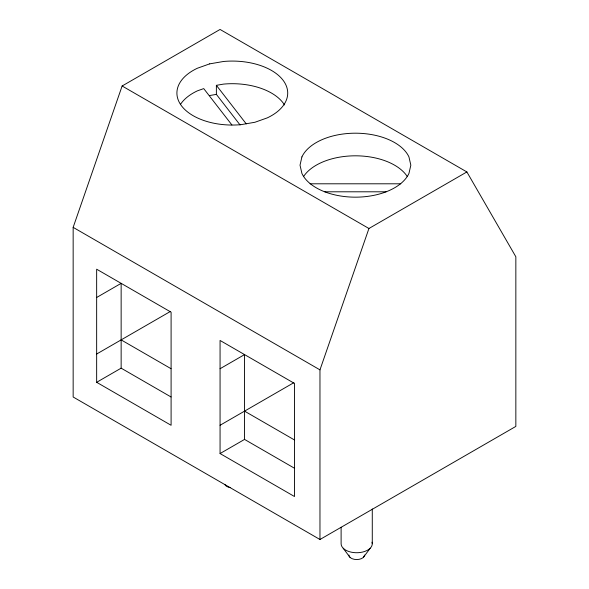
<?xml version="1.0" encoding="UTF-8"?>
<svg xmlns="http://www.w3.org/2000/svg" width="589" height="589" viewBox="0 0 589 589"><rect width="100%" height="100%" fill="white"/><g stroke="black" fill="none" stroke-linecap="round" stroke-linejoin="round"><path stroke-width="0.88" d="M73.154 227.361L122.122 85.994L220.065 29.45L466.878 171.944L515.846 256.767L515.846 426.407L319.967 539.502L73.154 397.001L73.154 227.361L319.967 369.863L319.967 539.502M319.967 369.863L368.935 228.495L466.878 171.944M363.442 557.304L370.186 548.241M96.655 297.482L121.143 283.346L121.143 368.162L171.031 396.964M96.655 354.026L170.435 311.434M96.655 382.298L171.097 425.28L171.097 312.185L96.655 269.21L96.655 382.298L121.143 368.162M220.065 368.729L244.553 354.593L244.553 439.416L294.441 468.218M220.065 425.273L293.837 382.681M220.065 453.552L294.5 496.527L294.5 383.432L220.065 340.457L220.065 453.552L244.553 439.416M240.04 124.912L216.377 94.38L216.377 85.331L223.548 84.102A55.403 31.99 0 0 1 284.494 104.945M209.684 95.528L216.377 94.38M310.094 183.797L400.763 183.797M324.745 191.8L386.112 191.8M122.122 85.994L368.935 228.495M121.143 339.89L171.031 368.692M244.553 411.137L294.441 439.939M216.377 85.331L246.231 123.867M231.897 124.949L203.735 88.6L197.367 90.861A55.403 31.99 0 0 0 180.551 104.275M343.196 548.241L349.947 557.304M372.277 508.955L372.277 543.743M341.112 527.265L341.112 543.743A15.579 8.997 0 0 0 358.053 552.703A15.579 8.997 0 0 0 372.034 542.182M230.292 487.582A7.79 4.498 0 0 1 224.784 484.401M364.481 555.052A7.79 4.498 0 0 1 356.691 559.55A7.79 4.498 0 0 1 348.902 555.052M303.512 176.626A55.403 31.99 0 0 1 355.425 155.813A55.403 31.99 0 0 1 407.345 176.626M301.914 156.902L300.022 165.178L301.914 173.46A55.403 31.99 0 0 0 355.425 197.168A55.403 31.99 0 0 0 408.943 173.46L410.835 165.178L408.943 156.902A55.403 31.99 0 0 0 355.425 133.195A55.403 31.99 0 0 0 301.914 156.902M209.684 63.862L197.367 68.243A55.403 31.99 0 0 0 181.729 106.123A55.403 31.99 0 0 0 241.07 124.647L254.934 122.262L267.251 117.888A55.403 31.99 0 0 0 282.882 80.001A55.403 31.99 0 0 0 223.548 61.477L209.684 63.862"/></g></svg>
